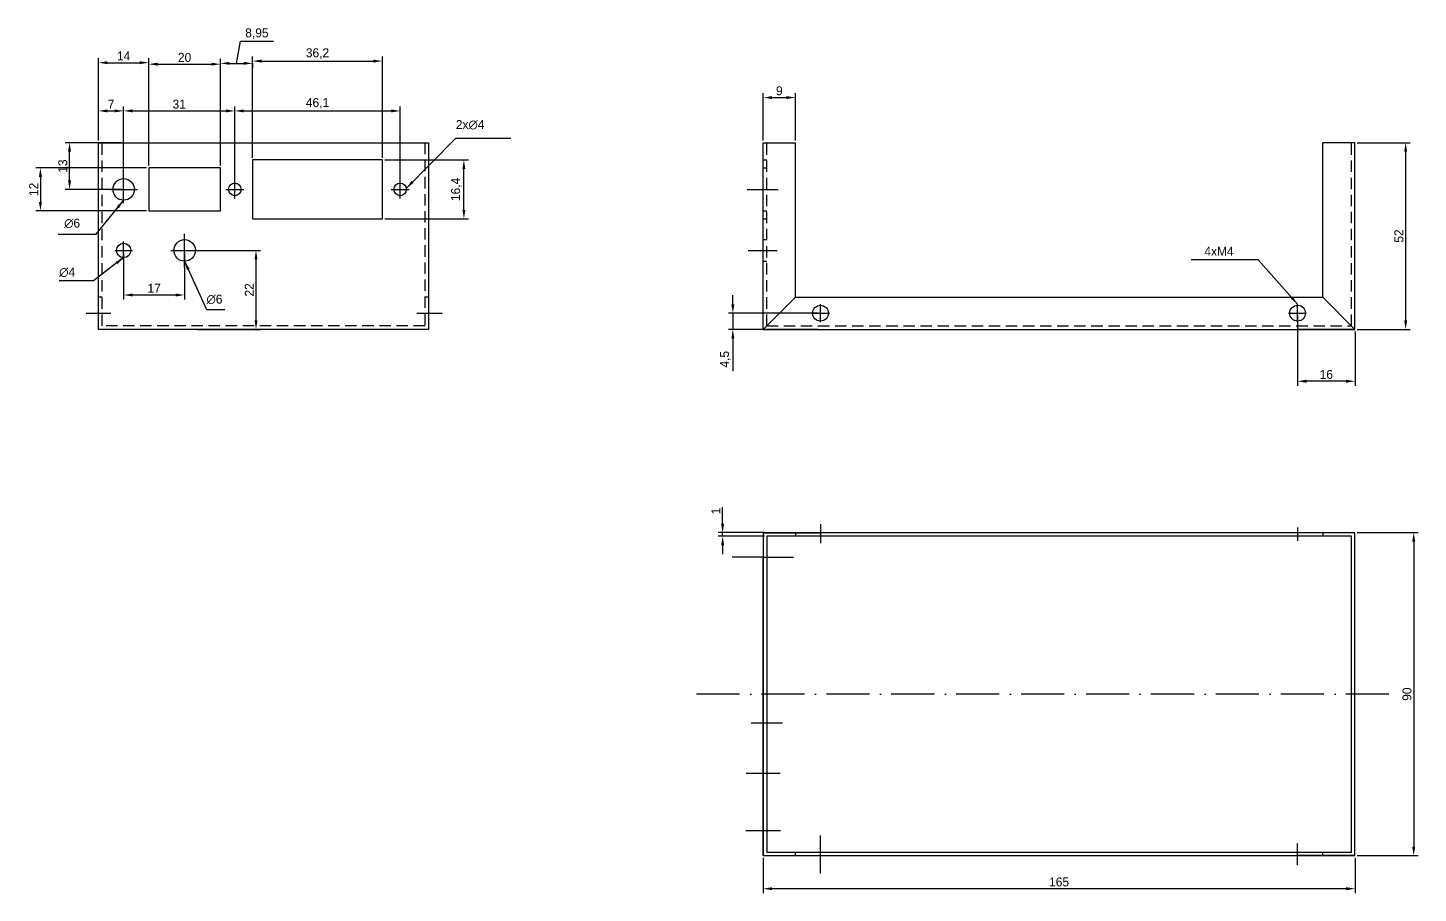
# Model space of a CAD drawing. Header units: millimetres. Extents: x -4548 to 362, y -239 to 259.
# Drawn here: x -813.9 to -426.3, y -7.7 to 233.5 of the extents above; entities that cross this region are included whole.
import ezdxf

# ---------------------------------------------------------------- set-up
doc = ezdxf.new("R2010")
doc.units = ezdxf.units.MM
doc.linetypes.add('ACAD_ISO10W100', pattern=[18, 12, -3, 0, -3])
doc.linetypes.add('HIDDEN2', pattern=[4.7625, 3.175, -1.5875])
for name, color, linetype in [('Contorno', 7, 'Continuous'), ('Cortes', 140, 'HIDDEN2'), ('Cotas', 1, 'Continuous'), ('Linhas_de_Centro', 5, 'ACAD_ISO10W100')]:
    doc.layers.add(name, color=color, linetype=linetype)
doc.dimstyles.new('ISO-25', dxfattribs={"dimtxt": 2.5, "dimasz": 2.5, "dimexe": 1.25, "dimexo": 0.625, "dimtad": 1, "dimtxsty": 'Standard', "dimcen": 2.5, "dimadec": 0, "dimazin": 0, "dimtfac": 1, "dimtmove": 0, "dimatfit": 3, "dimfxl": 0, "dimarcsym": 0})

# ---------------------------------------------------------------- blocks, each defined once
blk = doc.blocks.new('*D3')
at = {"layer": 'Cotas', "color": 0, "lineweight": -2}
for p, q in [((-443.26, 201.48), (-428.51, 201.48)), ((-429.76, 198.98), (-429.76, 151.98)), ((-443.26, 149.48), (-428.51, 149.48))]:
    blk.add_line(p, q, dxfattribs=at)
at = {"layer": 'Cotas', "color": 0}
for points in [[(-430.18, 198.98), (-429.35, 198.98), (-429.76, 201.48)], [(-430.18, 151.98), (-429.35, 151.98), (-429.76, 149.48)]]:
    blk.add_solid(points, dxfattribs=at)
at = {"layer": 'Defpoints', "color": 0}
for p in [(-443.88, 201.48), (-443.88, 149.48), (-429.76, 149.48)]:
    blk.add_point(p, dxfattribs=at)
at = {"layer": 'Cotas', "color": 0, "insert": (-431.64, 175.48), "char_height": 2.5, "attachment_point": 5, "rotation": 90}
blk.add_mtext('52', dxfattribs=at)
blk = doc.blocks.new('*D4')
at = {"layer": 'Cotas', "color": 0, "lineweight": -2}
for p, q in [((-459.88, 153.35), (-459.88, 133.77)), ((-443.88, 148.85), (-443.88, 133.77)), ((-446.38, 135.02), (-457.38, 135.02))]:
    blk.add_line(p, q, dxfattribs=at)
at = {"layer": 'Cotas', "color": 0}
for points in [[(-457.38, 135.44), (-457.38, 134.6), (-459.88, 135.02)], [(-446.38, 135.44), (-446.38, 134.6), (-443.88, 135.02)]]:
    blk.add_solid(points, dxfattribs=at)
at = {"layer": 'Defpoints', "color": 0}
for p in [(-459.88, 153.98), (-443.88, 149.48), (-459.88, 135.02)]:
    blk.add_point(p, dxfattribs=at)
at = {"layer": 'Cotas', "color": 0, "insert": (-451.88, 136.9), "char_height": 2.5, "attachment_point": 5}
blk.add_mtext('16', dxfattribs=at)
blk = doc.blocks.new('*D5')
at = {"layer": 'Cotas', "color": 0, "lineweight": -2}
for p, q in [((-443.26, 92.82), (-426.26, 92.82)), ((-427.51, 90.32), (-427.51, 5.32)), ((-443.26, 2.82), (-426.26, 2.82))]:
    blk.add_line(p, q, dxfattribs=at)
at = {"layer": 'Cotas', "color": 0}
for points in [[(-427.93, 90.32), (-427.1, 90.32), (-427.51, 92.82)], [(-427.93, 5.32), (-427.1, 5.32), (-427.51, 2.82)]]:
    blk.add_solid(points, dxfattribs=at)
at = {"layer": 'Defpoints', "color": 0}
for p in [(-443.88, 92.82), (-443.88, 2.82), (-427.51, 2.82)]:
    blk.add_point(p, dxfattribs=at)
at = {"layer": 'Cotas', "color": 0, "insert": (-429.39, 47.82), "char_height": 2.5, "attachment_point": 5, "rotation": 90}
blk.add_mtext('90', dxfattribs=at)
blk = doc.blocks.new('*D6')
at = {"layer": 'Cotas', "color": 0, "lineweight": -2}
for p, q in [((-608.88, 2.19), (-608.88, -7.65)), ((-443.88, 2.19), (-443.88, -7.65)), ((-446.38, -6.4), (-606.38, -6.4))]:
    blk.add_line(p, q, dxfattribs=at)
at = {"layer": 'Cotas', "color": 0}
for points in [[(-606.38, -5.98), (-606.38, -6.82), (-608.88, -6.4)], [(-446.38, -5.98), (-446.38, -6.82), (-443.88, -6.4)]]:
    blk.add_solid(points, dxfattribs=at)
at = {"layer": 'Defpoints', "color": 0}
for p in [(-608.88, 2.82), (-443.88, 2.82), (-608.88, -6.4)]:
    blk.add_point(p, dxfattribs=at)
at = {"layer": 'Cotas', "color": 0, "insert": (-526.38, -4.53), "char_height": 2.5, "attachment_point": 5}
blk.add_mtext('165', dxfattribs=at)
blk = doc.blocks.new('*D7')
at = {"layer": 'Cotas', "color": 0, "lineweight": -2}
for p, q in [((-780.18, 195.1), (-780.18, 224.63)), ((-777.68, 223.38), (-762.68, 223.38)), ((-760.18, 195.1), (-760.18, 224.63))]:
    blk.add_line(p, q, dxfattribs=at)
at = {"layer": 'Cotas', "color": 0}
for points in [[(-777.68, 223.8), (-777.68, 222.97), (-780.18, 223.38)], [(-762.68, 223.8), (-762.68, 222.97), (-760.18, 223.38)]]:
    blk.add_solid(points, dxfattribs=at)
at = {"layer": 'Defpoints', "color": 0}
for p in [(-760.18, 223.38), (-780.18, 194.48), (-760.18, 194.48)]:
    blk.add_point(p, dxfattribs=at)
at = {"layer": 'Cotas', "color": 0, "insert": (-770.18, 225.26), "char_height": 2.5, "attachment_point": 5}
blk.add_mtext('20', dxfattribs=at)
blk = doc.blocks.new('*D8')
at = {"layer": 'Cotas', "color": 0, "lineweight": -2}
for p, q in [((-751.23, 197.3), (-751.23, 225.49)), ((-715.03, 197.3), (-715.03, 225.49)), ((-748.73, 224.24), (-717.53, 224.24))]:
    blk.add_line(p, q, dxfattribs=at)
at = {"layer": 'Cotas', "color": 0}
for points in [[(-748.73, 224.65), (-748.73, 223.82), (-751.23, 224.24)], [(-717.53, 224.65), (-717.53, 223.82), (-715.03, 224.24)]]:
    blk.add_solid(points, dxfattribs=at)
at = {"layer": 'Defpoints', "color": 0}
for p in [(-715.03, 224.24), (-751.23, 196.68), (-715.03, 196.68)]:
    blk.add_point(p, dxfattribs=at)
at = {"layer": 'Cotas', "color": 0, "insert": (-733.13, 226.32), "char_height": 2.5, "attachment_point": 5}
blk.add_mtext('36,2', dxfattribs=at)
blk = doc.blocks.new('*D9')
at = {"layer": 'Cotas', "color": 0, "lineweight": -2}
for p, q in [((-755.7, 223.61), (-754.61, 229.79)), ((-754.61, 229.79), (-745.44, 229.79)), ((-760.18, 195.1), (-760.18, 224.86)), ((-757.68, 223.61), (-753.73, 223.61)), ((-751.23, 223.61), (-751.23, 222.36))]:
    blk.add_line(p, q, dxfattribs=at)
at = {"layer": 'Cotas', "color": 0}
for points in [[(-757.68, 224.03), (-757.68, 223.2), (-760.18, 223.61)], [(-753.73, 224.03), (-753.73, 223.2), (-751.23, 223.61)]]:
    blk.add_solid(points, dxfattribs=at)
at = {"layer": 'Defpoints', "color": 0}
for p in [(-751.23, 224.24), (-751.23, 223.61), (-760.18, 194.48)]:
    blk.add_point(p, dxfattribs=at)
at = {"layer": 'Cotas', "color": 0, "insert": (-750.02, 231.87), "char_height": 2.5, "attachment_point": 5}
blk.add_mtext('8,95', dxfattribs=at)
blk = doc.blocks.new('*D10')
at = {"layer": 'Cotas', "color": 0, "lineweight": -2}
for p, q in [((-794.18, 202.1), (-794.18, 225.05)), ((-780.18, 202.1), (-780.18, 225.05)), ((-791.68, 223.8), (-782.68, 223.8))]:
    blk.add_line(p, q, dxfattribs=at)
at = {"layer": 'Cotas', "color": 0}
for points in [[(-791.68, 224.22), (-791.68, 223.38), (-794.18, 223.8)], [(-782.68, 224.22), (-782.68, 223.38), (-780.18, 223.8)]]:
    blk.add_solid(points, dxfattribs=at)
at = {"layer": 'Defpoints', "color": 0}
for p in [(-780.18, 223.8), (-794.18, 201.48), (-780.18, 201.48)]:
    blk.add_point(p, dxfattribs=at)
at = {"layer": 'Cotas', "color": 0, "insert": (-787.18, 225.67), "char_height": 2.5, "attachment_point": 5}
blk.add_mtext('14', dxfattribs=at)
blk = doc.blocks.new('*D11')
at = {"layer": 'Cotas', "color": 0, "lineweight": -2}
for p, q in [((-794.18, 202.73), (-794.18, 211.61)), ((-791.68, 210.36), (-789.68, 210.36)), ((-787.18, 189.1), (-787.18, 211.61))]:
    blk.add_line(p, q, dxfattribs=at)
at = {"layer": 'Cotas', "color": 0}
for points in [[(-791.68, 210.77), (-791.68, 209.94), (-794.18, 210.36)], [(-789.68, 210.77), (-789.68, 209.94), (-787.18, 210.36)]]:
    blk.add_solid(points, dxfattribs=at)
at = {"layer": 'Defpoints', "color": 0}
for p in [(-787.18, 210.36), (-794.18, 202.1), (-787.18, 188.48)]:
    blk.add_point(p, dxfattribs=at)
at = {"layer": 'Cotas', "color": 0, "insert": (-790.68, 212.23), "char_height": 2.5, "attachment_point": 5}
blk.add_mtext('7', dxfattribs=at)
blk = doc.blocks.new('*D12')
at = {"layer": 'Cotas', "color": 0, "lineweight": -2}
for p, q in [((-787.18, 189.1), (-787.18, 211.61)), ((-784.68, 210.36), (-758.68, 210.36)), ((-756.18, 189.1), (-756.18, 211.61))]:
    blk.add_line(p, q, dxfattribs=at)
at = {"layer": 'Cotas', "color": 0}
for points in [[(-784.68, 210.77), (-784.68, 209.94), (-787.18, 210.36)], [(-758.68, 210.77), (-758.68, 209.94), (-756.18, 210.36)]]:
    blk.add_solid(points, dxfattribs=at)
at = {"layer": 'Defpoints', "color": 0}
for p in [(-756.18, 210.36), (-787.18, 188.48), (-756.18, 188.48)]:
    blk.add_point(p, dxfattribs=at)
at = {"layer": 'Cotas', "color": 0, "insert": (-771.68, 212.23), "char_height": 2.5, "attachment_point": 5}
blk.add_mtext('31', dxfattribs=at)
blk = doc.blocks.new('*D13')
at = {"layer": 'Cotas', "color": 0, "lineweight": -2}
for p, q in [((-756.18, 189.1), (-756.18, 211.61)), ((-753.68, 210.36), (-712.58, 210.36)), ((-710.08, 189.1), (-710.08, 211.61))]:
    blk.add_line(p, q, dxfattribs=at)
at = {"layer": 'Cotas', "color": 0}
for points in [[(-753.68, 210.77), (-753.68, 209.94), (-756.18, 210.36)], [(-712.58, 210.77), (-712.58, 209.94), (-710.08, 210.36)]]:
    blk.add_solid(points, dxfattribs=at)
at = {"layer": 'Defpoints', "color": 0}
for p in [(-710.08, 210.36), (-756.18, 188.48), (-710.08, 188.48)]:
    blk.add_point(p, dxfattribs=at)
at = {"layer": 'Cotas', "color": 0, "insert": (-733.13, 212.44), "char_height": 2.5, "attachment_point": 5}
blk.add_mtext('46,1', dxfattribs=at)
blk = doc.blocks.new('*D14')
at = {"layer": 'Cotas', "color": 0, "lineweight": -2}
for p, q in [((-787.8, 201.48), (-803.5, 201.48)), ((-802.25, 190.98), (-802.25, 198.98)), ((-787.8, 188.48), (-803.5, 188.48))]:
    blk.add_line(p, q, dxfattribs=at)
at = {"layer": 'Cotas', "color": 0}
for points in [[(-802.67, 198.98), (-801.83, 198.98), (-802.25, 201.48)], [(-802.67, 190.98), (-801.83, 190.98), (-802.25, 188.48)]]:
    blk.add_solid(points, dxfattribs=at)
at = {"layer": 'Defpoints', "color": 0}
for p in [(-802.25, 201.48), (-787.18, 201.48), (-787.18, 188.48)]:
    blk.add_point(p, dxfattribs=at)
at = {"layer": 'Cotas', "color": 0, "insert": (-804.13, 194.98), "char_height": 2.5, "attachment_point": 5, "rotation": 90}
blk.add_mtext('13', dxfattribs=at)
blk = doc.blocks.new('*D15')
at = {"layer": 'Cotas', "color": 0, "lineweight": -2}
for p, q in [((-780.8, 194.48), (-811.63, 194.48)), ((-810.38, 191.98), (-810.38, 184.98)), ((-780.8, 182.48), (-811.63, 182.48))]:
    blk.add_line(p, q, dxfattribs=at)
at = {"layer": 'Cotas', "color": 0}
for points in [[(-810.79, 191.98), (-809.96, 191.98), (-810.38, 194.48)], [(-810.79, 184.98), (-809.96, 184.98), (-810.38, 182.48)]]:
    blk.add_solid(points, dxfattribs=at)
at = {"layer": 'Defpoints', "color": 0}
for p in [(-780.18, 194.48), (-810.38, 182.48), (-780.18, 182.48)]:
    blk.add_point(p, dxfattribs=at)
at = {"layer": 'Cotas', "color": 0, "insert": (-812.25, 188.48), "char_height": 2.5, "attachment_point": 5, "rotation": 90}
blk.add_mtext('12', dxfattribs=at)
blk = doc.blocks.new('*D16')
at = {"layer": 'Cotas', "color": 0, "lineweight": -2}
for p, q in [((-714.4, 196.68), (-691.06, 196.68)), ((-692.31, 182.78), (-692.31, 194.18)), ((-714.4, 180.28), (-691.06, 180.28))]:
    blk.add_line(p, q, dxfattribs=at)
at = {"layer": 'Cotas', "color": 0}
for points in [[(-692.73, 194.18), (-691.9, 194.18), (-692.31, 196.68)], [(-692.73, 182.78), (-691.9, 182.78), (-692.31, 180.28)]]:
    blk.add_solid(points, dxfattribs=at)
at = {"layer": 'Defpoints', "color": 0}
for p in [(-715.03, 196.68), (-692.31, 196.68), (-715.03, 180.28)]:
    blk.add_point(p, dxfattribs=at)
at = {"layer": 'Cotas', "color": 0, "insert": (-694.4, 188.48), "char_height": 2.5, "attachment_point": 5, "rotation": 90}
blk.add_mtext('16,4', dxfattribs=at)
blk = doc.blocks.new('*D17')
at = {"layer": 'Cotas', "color": 0, "lineweight": -2}
for p, q in [((-766.55, 171.48), (-749.03, 171.48)), ((-750.28, 168.98), (-750.28, 151.98)), ((-766.55, 149.48), (-749.03, 149.48))]:
    blk.add_line(p, q, dxfattribs=at)
at = {"layer": 'Cotas', "color": 0}
for points in [[(-750.69, 168.98), (-749.86, 168.98), (-750.28, 171.48)], [(-750.69, 151.98), (-749.86, 151.98), (-750.28, 149.48)]]:
    blk.add_solid(points, dxfattribs=at)
at = {"layer": 'Defpoints', "color": 0}
for p in [(-767.18, 171.48), (-767.18, 149.48), (-750.28, 149.48)]:
    blk.add_point(p, dxfattribs=at)
at = {"layer": 'Cotas', "color": 0, "insert": (-752.15, 160.48), "char_height": 2.5, "attachment_point": 5, "rotation": 90}
blk.add_mtext('22', dxfattribs=at)
blk = doc.blocks.new('*D18')
at = {"layer": 'Cotas', "color": 0, "lineweight": -2}
for p, q in [((-787.18, 170.85), (-787.18, 157.81)), ((-770.18, 170.85), (-770.18, 157.81)), ((-784.68, 159.06), (-772.68, 159.06))]:
    blk.add_line(p, q, dxfattribs=at)
at = {"layer": 'Cotas', "color": 0}
for points in [[(-784.68, 159.47), (-784.68, 158.64), (-787.18, 159.06)], [(-772.68, 159.47), (-772.68, 158.64), (-770.18, 159.06)]]:
    blk.add_solid(points, dxfattribs=at)
at = {"layer": 'Defpoints', "color": 0}
for p in [(-787.18, 171.48), (-770.18, 171.48), (-770.18, 159.06)]:
    blk.add_point(p, dxfattribs=at)
at = {"layer": 'Cotas', "color": 0, "insert": (-778.68, 160.93), "char_height": 2.5, "attachment_point": 5}
blk.add_mtext('17', dxfattribs=at)
blk = doc.blocks.new('*D19')
at = {"layer": 'Cotas', "color": 0, "lineweight": -2}
for p, q in [((-608.88, 202.1), (-608.88, 215.33)), ((-606.38, 214.08), (-602.38, 214.08)), ((-599.88, 202.1), (-599.88, 215.33))]:
    blk.add_line(p, q, dxfattribs=at)
at = {"layer": 'Cotas', "color": 0}
for points in [[(-606.38, 214.49), (-606.38, 213.66), (-608.88, 214.08)], [(-602.38, 214.49), (-602.38, 213.66), (-599.88, 214.08)]]:
    blk.add_solid(points, dxfattribs=at)
at = {"layer": 'Defpoints', "color": 0}
for p in [(-599.88, 214.08), (-608.88, 201.48), (-599.88, 201.48)]:
    blk.add_point(p, dxfattribs=at)
at = {"layer": 'Cotas', "color": 0, "insert": (-604.38, 215.95), "char_height": 2.5, "attachment_point": 5}
blk.add_mtext('9', dxfattribs=at)
blk = doc.blocks.new('*D20')
at = {"layer": 'Cotas', "color": 0, "lineweight": -2}
for p, q in [((-617.34, 156.48), (-617.34, 158.98)), ((-593.51, 153.98), (-618.59, 153.98)), ((-617.34, 153.98), (-617.34, 149.48)), ((-593.51, 149.48), (-618.59, 149.48)), ((-617.34, 146.98), (-617.34, 137.81))]:
    blk.add_line(p, q, dxfattribs=at)
at = {"layer": 'Cotas', "color": 0}
for points in [[(-617.76, 156.48), (-616.92, 156.48), (-617.34, 153.98)], [(-617.76, 146.98), (-616.92, 146.98), (-617.34, 149.48)]]:
    blk.add_solid(points, dxfattribs=at)
at = {"layer": 'Defpoints', "color": 0}
for p in [(-592.88, 153.98), (-617.34, 149.48), (-592.88, 149.48)]:
    blk.add_point(p, dxfattribs=at)
at = {"layer": 'Cotas', "color": 0, "insert": (-619.42, 141.14), "char_height": 2.5, "attachment_point": 5, "rotation": 90}
blk.add_mtext('4,5', dxfattribs=at)
blk = doc.blocks.new('*D24')
at = {"layer": 'Cotas', "color": 0, "lineweight": -2}
for p, q in [((-620.18, 95.32), (-620.18, 99.9)), ((-608.51, 92.82), (-621.43, 92.82)), ((-608.51, 91.82), (-621.43, 91.82)), ((-620.18, 91.82), (-620.18, 92.82)), ((-620.18, 89.32), (-620.18, 86.82))]:
    blk.add_line(p, q, dxfattribs=at)
at = {"layer": 'Cotas', "color": 0}
for points in [[(-620.6, 95.32), (-619.76, 95.32), (-620.18, 92.82)], [(-620.6, 89.32), (-619.76, 89.32), (-620.18, 91.82)]]:
    blk.add_solid(points, dxfattribs=at)
at = {"layer": 'Defpoints', "color": 0}
for p in [(-620.18, 92.82), (-607.88, 92.82), (-607.88, 91.82)]:
    blk.add_point(p, dxfattribs=at)
at = {"layer": 'Cotas', "color": 0, "insert": (-622.05, 98.86), "char_height": 2.5, "attachment_point": 5, "rotation": 90}
blk.add_mtext('1', dxfattribs=at)

msp = doc.modelspace()

# ---------------------------------------------------------------- linework, layer by layer
at = {"layer": 'Contorno'}
for p, q in [((-794.177, 149.477), (-794.177, 201.477)), ((-794.177, 201.477), (-702.177, 201.477)), ((-794.177, 201.477), (-787.177, 201.477)), ((-794.177, 201.477), (-769.177, 201.477)), ((-794.177, 201.477), (-770.177, 201.477)), ((-702.177, 201.477), (-702.177, 149.477)), ((-608.885, 149.477), (-608.885, 201.477)), ((-608.885, 201.477), (-599.885, 201.477)), ((-599.885, 158.477), (-599.885, 201.477)), ((-452.885, 158.477), (-452.885, 201.477)), ((-443.885, 201.477), (-452.885, 201.477)), ((-443.885, 149.477), (-443.885, 201.477)), ((-760.177, 194.477), (-780.177, 194.477)), ((-780.177, 194.477), (-780.177, 182.477)), ((-760.177, 182.477), (-760.177, 194.477)), ((-715.027, 196.677), (-751.227, 196.677)), ((-751.227, 196.677), (-751.227, 180.277)), ((-715.027, 180.277), (-715.027, 196.677)), ((-780.177, 188.477), (-780.177, 182.477)), ((-751.227, 188.477), (-751.227, 180.277)), ((-780.177, 182.477), (-760.177, 182.477)), ((-751.227, 180.277), (-715.027, 180.277)), ((-794.177, 149.477), (-794.177, 158.477)), ((-599.885, 158.477), (-608.885, 149.477)), ((-599.885, 158.477), (-452.885, 158.477)), ((-443.885, 149.477), (-452.885, 158.477)), ((-794.177, 149.477), (-794.177, 153.977)), ((-702.177, 149.477), (-794.177, 149.477)), ((-608.885, 149.477), (-443.885, 149.477)), ((-608.885, 149.477), (-592.885, 149.477)), ((-443.885, 149.477), (-459.885, 149.477)), ((-592.885, 95.151), (-592.885, 89.859)), ((-459.885, 94.305), (-459.885, 90.577)), ((-608.885, 92.818), (-608.885, 2.818)), ((-443.885, 92.818), (-608.885, 92.818)), ((-608.885, 92.818), (-599.885, 92.818)), ((-608.885, 92.818), (-592.885, 92.818)), ((-607.885, 91.818), (-607.885, 3.818)), ((-444.885, 91.818), (-607.885, 91.818)), ((-599.885, 92.818), (-599.885, 91.818)), ((-443.885, 92.818), (-459.885, 92.818)), ((-443.885, 92.818), (-452.885, 92.818)), ((-452.885, 92.818), (-452.885, 91.818)), ((-444.885, 3.818), (-444.885, 91.818)), ((-443.885, 2.818), (-443.885, 92.818)), ((-608.885, 86.018), (-617.518, 86.018)), ((-608.885, 39.818), (-608.885, 86.018)), ((-608.885, 25.818), (-608.885, 39.818)), ((-608.885, 9.818), (-608.885, 25.818)), ((-608.885, 2.818), (-608.885, 9.818)), ((-592.885, -2.171), (-592.885, 8.403)), ((-459.885, 0.177), (-459.885, 6.235)), ((-608.885, 2.818), (-443.885, 2.818)), ((-608.885, 2.818), (-599.885, 2.818)), ((-608.885, 2.818), (-592.885, 2.818)), ((-607.885, 3.818), (-444.885, 3.818)), ((-599.885, 2.818), (-599.885, 3.818)), ((-443.885, 2.818), (-459.885, 2.818)), ((-452.885, 2.818), (-452.885, 3.818)), ((-443.885, 2.818), (-452.885, 2.818))]:
    msp.add_line(p, q, dxfattribs=at)
for centre, radius in [((-787.177, 188.477), 3), ((-756.177, 188.477), 1.75), ((-710.077, 188.477), 1.75), ((-770.177, 171.477), 3), ((-787.177, 171.477), 2), ((-592.885, 153.977), 2.2), ((-459.885, 153.977), 2.2)]:
    msp.add_circle(centre, radius, dxfattribs=at)
at = {"layer": 'Cortes'}
for p, q in [((-793.177, 150.477), (-793.177, 201.477)), ((-703.177, 201.477), (-703.177, 150.477)), ((-607.885, 150.477), (-607.885, 201.477)), ((-444.885, 150.477), (-444.885, 201.477)), ((-608.885, 196.677), (-607.885, 196.677)), ((-608.885, 194.477), (-607.885, 194.477)), ((-608.885, 182.477), (-607.885, 182.477)), ((-608.885, 180.277), (-607.885, 180.277)), ((-608.885, 174.477), (-607.885, 174.477)), ((-608.885, 174.477), (-608.885, 174.477)), ((-608.885, 168.477), (-607.885, 168.477)), ((-793.177, 158.477), (-794.177, 158.477)), ((-702.177, 158.477), (-703.177, 158.477)), ((-703.177, 150.477), (-793.177, 150.477)), ((-607.885, 150.477), (-444.885, 150.477))]:
    msp.add_line(p, q, dxfattribs=at)
at = {"layer": 'Linhas_de_Centro'}
for p, q in [((-787.177, 184.688), (-787.177, 192.264)), ((-756.177, 185.977), (-756.177, 190.977)), ((-710.077, 185.977), (-710.077, 190.977)), ((-790.759, 188.477), (-783.293, 188.477)), ((-758.677, 188.477), (-753.677, 188.477)), ((-712.577, 188.477), (-707.577, 188.477)), ((-613.352, 188.477), (-604.732, 188.477)), ((-770.177, 166.79), (-770.177, 176.102)), ((-789.677, 171.477), (-784.677, 171.477)), ((-787.177, 168.977), (-787.177, 173.977)), ((-773.975, 171.477), (-766.063, 171.477)), ((-613.091, 171.477), (-604.993, 171.477)), ((-592.885, 151.477), (-592.885, 156.477)), ((-459.885, 151.477), (-459.885, 156.477)), ((-797.612, 153.977), (-790.742, 153.977)), ((-705.471, 153.977), (-698.368, 153.977)), ((-595.385, 153.977), (-590.385, 153.977)), ((-462.385, 153.977), (-457.385, 153.977)), ((-608.885, 86.018), (-607.885, 86.018)), ((-607.885, 86.018), (-600.394, 86.018)), ((-434.458, 47.818), (-630.077, 47.818)), ((-612.247, 39.818), (-603.523, 39.818)), ((-613.596, 25.818), (-604.174, 25.818)), ((-613.712, 9.818), (-604.058, 9.818))]:
    msp.add_line(p, q, dxfattribs=at)

# ---------------------------------------------------------------- texts
at = {"layer": 'Cotas', "char_height": 2.5, "attachment_point": 1}
for s, insert, width in [('2x{\\Fgdt.shx;n}4', (-694.565, 207.807), 15.3473), ('{\\Fgdt.shx;n}6', (-803.758, 180.325), 7.70867), ('4xM4', (-485.885, 172.486), 15.0473), ('{\\Fgdt.shx;n}4', (-805.135, 166.709), 9.6017), ('{\\Fgdt.shx;n}6', (-764.078, 159.149), 13.8016)]:
    msp.add_mtext(s, dxfattribs=dict(at, insert=insert, width=width))

# ---------------------------------------------------------------- dimensions: what is measured, and where the dimension line sits
at = {"layer": 'Cotas'}
dim = msp.add_linear_dim(base=(-751.227, 223.612), p1=(-760.177, 194.477), p2=(-751.227, 224.237), dimstyle='ISO-25', override={"dimtmove": 1}, dxfattribs=at)
dim.commit()
dim.dimension.update_dxf_attribs({"geometry": '*D9', "text_midpoint": (-753.983, 229.79), "dimtype": 160})
for base, p1, p2, picture, middle in [((-780.177, 223.799), (-794.177, 201.477), (-780.177, 201.477), '*D10', (-787.177, 225.674)), ((-599.885, 214.075), (-608.885, 201.477), (-599.885, 201.477), '*D19', (-604.385, 215.95)), ((-787.177, 210.356), (-794.177, 202.102), (-787.177, 188.477), '*D11', (-790.677, 212.231)), ((-770.177, 159.057), (-787.177, 171.477), (-770.177, 171.477), '*D18', (-778.677, 160.932)), ((-459.885, 135.02), (-443.885, 149.477), (-459.885, 153.977), '*D4', (-451.885, 136.895))]:
    dim = msp.add_linear_dim(base=base, p1=p1, p2=p2, dimstyle='ISO-25', dxfattribs=at)
    dim.commit()
    dim.dimension.update_dxf_attribs({"geometry": picture, "text_midpoint": middle})
for base, p1, p2, picture, middle in [((-760.177, 223.383), (-780.177, 194.477), (-760.177, 194.477), '*D7', (-770.177, 223.383)), ((-715.027, 224.237), (-751.227, 196.677), (-715.027, 196.677), '*D8', (-733.127, 224.237)), ((-608.885, -6.4), (-443.885, 2.818), (-608.885, 2.818), '*D6', (-526.385, -6.4))]:
    dim = msp.add_linear_dim(base=base, p1=p1, p2=p2, dimstyle='ISO-25', dxfattribs=at)
    dim.commit()
    dim.dimension.update_dxf_attribs({"geometry": picture, "text_midpoint": middle, "dimtype": 160})
for base, p1, p2, picture, middle in [((-756.177, 210.356), (-787.177, 188.477), (-756.177, 188.477), '*D12', (-771.677, 212.231)), ((-710.077, 210.356), (-756.177, 188.477), (-710.077, 188.477), '*D13', (-733.127, 212.439))]:
    dim = msp.add_linear_dim(base=base, p1=p1, p2=p2, dimstyle='ISO-25', override={"dimtmove": 1}, dxfattribs=at)
    dim.commit()
    dim.dimension.update_dxf_attribs({"geometry": picture, "text_midpoint": middle})
for base, p1, p2, picture, middle in [((-802.251, 201.477), (-787.177, 188.477), (-787.177, 201.477), '*D14', (-804.126, 194.977)), ((-429.763, 149.477), (-443.885, 201.477), (-443.885, 149.477), '*D3', (-431.638, 175.477)), ((-810.378, 182.477), (-780.177, 194.477), (-780.177, 182.477), '*D15', (-812.253, 188.477)), ((-692.314, 196.677), (-715.027, 180.277), (-715.027, 196.677), '*D16', (-694.397, 188.477)), ((-750.277, 149.477), (-767.177, 171.477), (-767.177, 149.477), '*D17', (-752.152, 160.477)), ((-617.339, 149.477), (-592.885, 153.977), (-592.885, 149.477), '*D20', (-619.422, 141.144)), ((-620.179, 92.818), (-607.885, 91.818), (-607.885, 92.818), '*D24', (-622.054, 98.86)), ((-427.515, 2.818), (-443.885, 92.818), (-443.885, 2.818), '*D5', (-429.39, 47.818))]:
    dim = msp.add_linear_dim(base=base, p1=p1, p2=p2, angle=90, dimstyle='ISO-25', dxfattribs=at)
    dim.commit()
    dim.dimension.update_dxf_attribs({"geometry": picture, "text_midpoint": middle})

# ---------------------------------------------------------------- leaders
for points in [[(-708.36, 188.816), (-694.565, 202.797), (-679.218, 202.797)], [(-787.177, 185.477), (-794.99, 175.919), (-805.465, 175.919)], [(-787.177, 169.477), (-795.533, 163.037), (-805.135, 163.037)], [(-770.177, 168.477), (-764.078, 155.041), (-758.934, 155.041)], [(-459.885, 156.477), (-470.838, 168.851), (-489.526, 168.851)]]:
    msp.add_leader(points, dimstyle='ISO-25', override={"dimgap": 0.625, "dimtad": 0}, dxfattribs=at)

doc.saveas('drawing.dxf')
